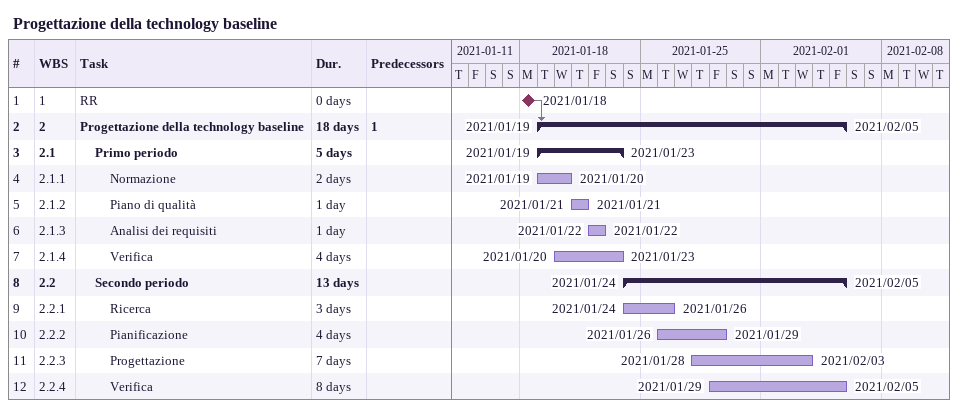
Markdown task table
Progettazione della technology baseline

| ID | WBS | Task | Duration | Start | Finish | Predecessors |
|---|---|---|---|---|---|---|
| 1 | 1 | RR | 0d | 2021-01-18 | 2021-01-18 |  |
| 2 | 2 | **Progettazione della technology baseline** | 18d | 2021-01-19 | 2021-02-05 | 1 |
| 3 | 2.1 | **Primo periodo** | 5d | 2021-01-19 | 2021-01-23 |  |
| 4 | 2.1.1 | Normazione | 2d | 2021-01-19 | 2021-01-20 |  |
| 5 | 2.1.2 | Piano di qualità | 1d | 2021-01-21 | 2021-01-21 |  |
| 6 | 2.1.3 | Analisi dei requisiti | 1d | 2021-01-22 | 2021-01-22 |  |
| 7 | 2.1.4 | Verifica | 4d | 2021-01-20 | 2021-01-23 |  |
| 8 | 2.2 | **Secondo periodo** | 13d | 2021-01-24 | 2021-02-05 |  |
| 9 | 2.2.1 | Ricerca | 3d | 2021-01-24 | 2021-01-26 |  |
| 10 | 2.2.2 | Pianificazione | 4d | 2021-01-26 | 2021-01-29 |  |
| 11 | 2.2.3 | Progettazione | 7d | 2021-01-28 | 2021-02-03 |  |
| 12 | 2.2.4 | Verifica | 8d | 2021-01-29 | 2021-02-05 |  |
